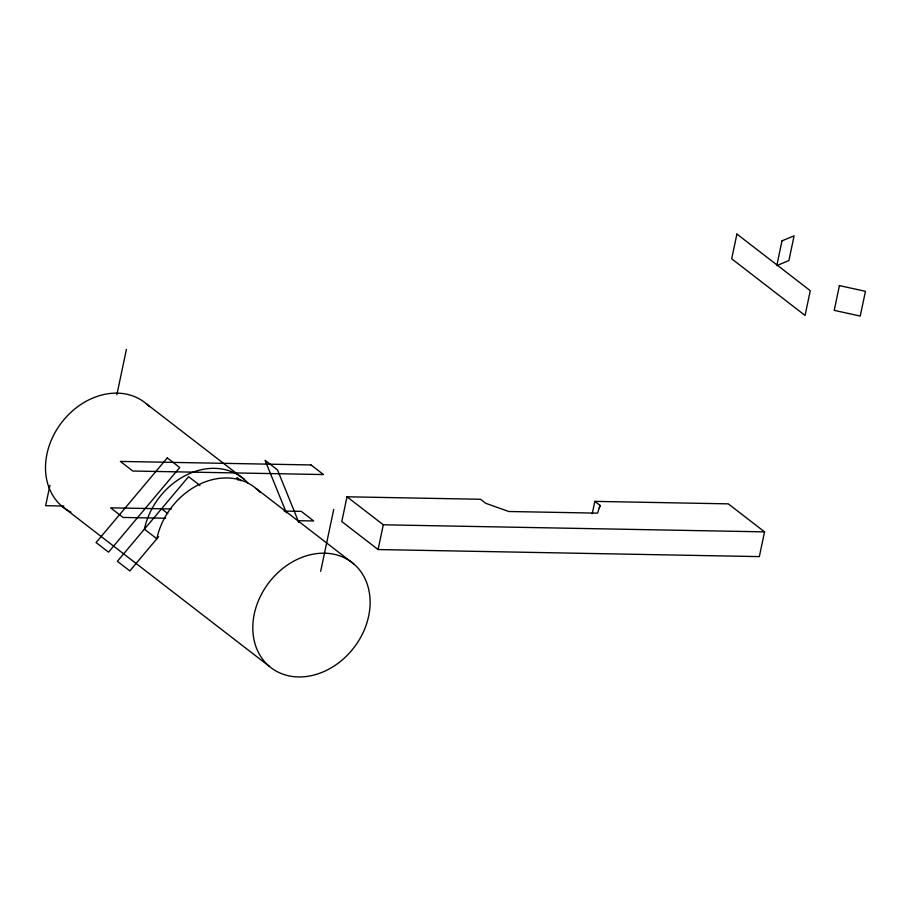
<?xml version="1.0" encoding="UTF-8"?>
<svg xmlns="http://www.w3.org/2000/svg" width="911" height="911" viewBox="0 0 911 911"><rect width="100%" height="100%" fill="white"/><g stroke="black" fill="none" stroke-linecap="round" stroke-linejoin="round"><path stroke-width="1.37" d="M49.923 485.347L45.63 505.696L63.85 506.038M116.859 394.759L126.424 349.368M320.683 571.311L333.722 509.431M594.837 501.38L600.019 505.377L597.582 513.144L508.805 511.504L485.643 503.259L480.461 499.262L347.011 496.791L341.796 521.548L378.076 549.549L759.341 556.61L764.557 531.865L728.276 503.851L594.837 501.38L592.23 513.758M378.076 549.549L383.292 524.793L347.011 496.791M599.438 508.133L600.019 505.377M158.639 536.636L129.817 570.901L117.382 561.301L188.566 476.658L199.976 485.461M171.416 508.964L110.618 507.837L123.065 517.448L165.734 518.234M284.186 511.06L301.256 511.367L313.691 520.978L298.045 520.682M383.292 524.793L764.557 531.865M146.364 403.789L243.806 479.015M256.242 488.615L353.673 563.841A66.389 53.521 -52.3 0 1 325.626 670.769A66.389 53.521 -52.3 0 1 255.08 610.575A66.389 53.521 -52.3 0 1 353.673 563.841M241.153 480.757L237.008 477.558L238.067 480.177M161.554 508.782L167.772 513.588M61.948 506.231L269.246 666.283M298.785 522.413L277.513 469.917L265.078 460.317L286.35 512.813M70.978 512.164A66.389 53.521 -52.3 0 1 60.878 423.524A66.389 53.521 -52.3 0 1 149.381 406.625M247.758 482.853A66.389 53.521 -52.3 0 0 188.782 473.902A66.389 53.521 -52.3 0 0 144.405 529.177L156.84 538.777A66.389 53.521 -52.3 0 1 201.217 483.502A66.389 53.521 -52.3 0 1 260.204 492.464M736.908 234.047L731.692 258.804L805.062 315.445L810.278 290.689L736.908 234.047M782.002 240.846L776.787 265.602L788.88 260.58L794.107 235.824L782.002 240.846M839.43 285.599L834.214 310.355L860.235 316.083L865.45 291.326L839.43 285.599M167.271 457.914L96.088 542.557L108.523 552.157L179.706 467.514L167.271 457.914M311.038 464.952L120.4 461.421L132.847 471.033L323.473 474.563L311.038 464.952"/></g></svg>
